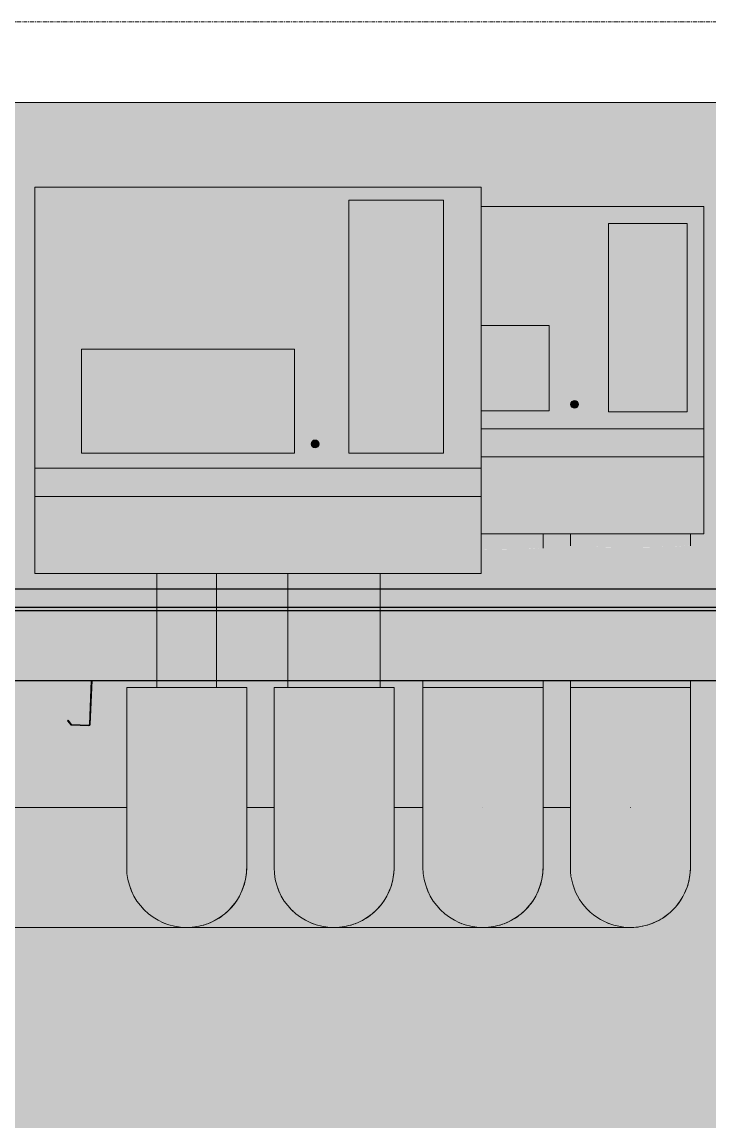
# Model space of a CAD drawing. Header units: inches. Extents: x -54880 to -186, y -265 to 853.
# Drawn here: x -19098.8 to -19007.2, y 105.5 to 252 of the extents above; entities that cross this region are included whole.
import ezdxf

# ---------------------------------------------------------------- set-up
doc = ezdxf.new("R2010")
doc.units = ezdxf.units.IN
doc.header["$MEASUREMENT"] = 0
doc.linetypes.add('Grid Line 1_2_', pattern=[0.875, 0.5, -0.125, 0.125, -0.125])
for name, color, linetype, lineweight in [('A-CLNG', 13, 'Continuous', 9), ('A-FLOR-LEVL', 51, 'Continuous', 9), ('A-ROOF', 132, 'Continuous', 9), ('I-WALL', 2, 'Continuous', 9), ('L-SITE-WALL', 31, 'Continuous', 9), ('M-EQPM', 50, 'Continuous', 9), ('M-HVAC-DUCT', 70, 'Continuous', 9), ('M-HVAC-DUCT-ANNO', 70, 'Continuous', 9), ('S-BEAM', 12, 'Continuous', 9)]:
    doc.layers.add(name, color=color, linetype=linetype, lineweight=lineweight)

# ---------------------------------------------------------------- blocks, each defined once
blk = doc.blocks.new('Girt_Z - 8_D-V222-Section 7')
at = {"layer": 'S-BEAM'}
h = blk.add_hatch(color=256, dxfattribs=at)
h.paths.add_polyline_path([(22432.66, 158.16), (22432.67, 158.27), (22430.35, 158.37), (22429.93, 158.92), (22429.84, 158.86), (22430.3, 158.26)], flags=0)
h.paths.add_polyline_path([(22432.86, 158.34), (22433.02, 164.2), (22432.99, 164.2), (22432.75, 158.35)], flags=0)
for p, q in [((22432.99, 164.2), (22432.75, 158.35)), ((22432.86, 158.34), (22433.1, 164.2)), ((22429.93, 158.92), (22429.84, 158.86)), ((22429.84, 158.86), (22430.3, 158.26)), ((22430.35, 158.37), (22429.93, 158.92)), ((22430.3, 158.26), (22432.66, 158.16)), ((22432.67, 158.27), (22430.35, 158.37))]:
    blk.add_line(p, q, dxfattribs=at)
for radius, start in [(0.188, 267.6141), (0.0782, 270.6564)]:
    blk.add_arc((22432.67, 158.35), radius, start, 357.6141, dxfattribs=at)
blk = doc.blocks.new('Carrier_48TC_Standard_Efficiency_Gas_Heat_Electric_Cooling_Packaged_Rooftop_Unit_3_to_15_nominal_tons - 7_5 ton 48TC__08-873531-Section 7')
at = {"layer": 'M-EQPM'}
h = blk.add_hatch(color=256, dxfattribs=at)
h.paths.add_polyline_path([(22425.47, 188.75), (22484.97, 188.75), (22484.97, 230), (22425.47, 230), (22425.47, 207.67)], flags=0)
h.paths.add_polyline_path([(22467.34, 194.5), (22467.34, 228.25), (22479.97, 228.25), (22479.97, 194.5), (22472.36, 194.5)], flags=0)
h.paths.add_polyline_path([(22448.15, 194.5), (22431.72, 194.5), (22431.72, 208.38), (22460.09, 208.38), (22460.09, 194.5), (22452.99, 194.5)], flags=0)
h.paths.add_polyline_path([(22462.71, 195.25), (22462.39, 195.49), (22462.32, 195.75), (22462.71, 196.26), (22463.05, 196.2), (22463.3, 196.01), (22463.37, 195.75), (22463.3, 195.49), (22463.1, 195.3)], flags=0)
for points in [[(22472.36, 194.5), (22479.97, 194.5), (22479.97, 228.25), (22467.34, 228.25), (22467.34, 194.5)], [(22431.72, 194.5), (22460.09, 194.5), (22460.09, 208.38), (22431.72, 208.38), (22431.72, 207.67)], [(22462.71, 195.25), (22463.1, 195.3), (22463.3, 195.49), (22463.37, 195.75), (22463.3, 196.01), (22462.98, 196.26), (22462.58, 196.2), (22462.32, 195.75), (22462.39, 195.49)], [(22452.99, 178.5), (22484.97, 178.5), (22484.97, 192.5), (22425.47, 192.5), (22425.47, 178.5), (22443.31, 178.5)]]:
    blk.add_hatch(color=256, dxfattribs=at).paths.add_polyline_path(points, flags=0)
for p, q in [((22425.47, 230), (22484.97, 230)), ((22425.47, 188.75), (22425.47, 230)), ((22484.97, 230), (22484.97, 188.75)), ((22479.97, 228.25), (22467.34, 228.25)), ((22467.34, 228.25), (22467.34, 194.5)), ((22479.97, 194.5), (22479.97, 228.25)), ((22460.09, 208.38), (22431.72, 208.38)), ((22431.72, 208.38), (22431.72, 194.5)), ((22460.09, 194.5), (22460.09, 208.38)), ((22431.72, 194.5), (22460.09, 194.5)), ((22467.34, 194.5), (22479.97, 194.5)), ((22425.47, 192.5), (22484.97, 192.5)), ((22425.47, 178.5), (22425.47, 192.5)), ((22484.97, 192.5), (22484.97, 178.5)), ((22484.97, 188.75), (22425.47, 188.75)), ((22484.97, 178.5), (22425.47, 178.5))]:
    blk.add_line(p, q, dxfattribs=at)
for start, end in [(0, 180), (180, 0)]:
    blk.add_arc((22462.84, 195.75), 0.523, start, end, dxfattribs=at)
blk = doc.blocks.new('Carrier_48TC_Standard_Efficiency_Gas_Heat_Electric_Cooling_Packaged_Rooftop_Unit_3_to_15_nominal_tons - 5 ton 48TC__06-873527-Section 7')
at = {"layer": 'M-EQPM'}
h = blk.add_hatch(color=256, dxfattribs=at)
h.paths.add_polyline_path([(22484.97, 194.03), (22514.68, 194.03), (22514.68, 227.4), (22484.97, 227.4), (22484.97, 211.53), (22494.05, 211.53), (22494.05, 200.15), (22484.97, 200.15), (22484.97, 198.3)], flags=0)
h.paths.add_polyline_path([(22511.09, 200.03), (22501.93, 200.03), (22501.93, 225.15), (22512.43, 225.15), (22512.43, 200.03)], flags=0)
h.paths.add_polyline_path([(22497.29, 200.52), (22497.06, 200.65), (22496.92, 200.89), (22496.97, 201.29), (22497.29, 201.53), (22497.63, 201.48), (22497.88, 201.29), (22497.88, 200.82), (22497.69, 200.57)], flags=0)
for points in [[(22511.09, 200.03), (22512.43, 200.03), (22512.43, 225.15), (22501.93, 225.15), (22501.93, 200.03)], [(22491.73, 200.15), (22494.05, 200.15), (22494.05, 211.53), (22484.97, 211.53), (22484.97, 200.15), (22486.89, 200.15)], [(22497.29, 200.52), (22497.69, 200.57), (22497.93, 200.89), (22497.88, 201.29), (22497.56, 201.53), (22497.17, 201.48), (22496.97, 201.29), (22496.92, 200.89), (22497.06, 200.65)], [(22484.97, 183.78), (22514.68, 183.78), (22514.68, 197.78), (22484.97, 197.78), (22484.97, 184.23)]]:
    blk.add_hatch(color=256, dxfattribs=at).paths.add_polyline_path(points, flags=0)
for p, q in [((22484.97, 227.4), (22514.68, 227.4)), ((22514.68, 227.4), (22514.68, 194.03)), ((22512.43, 225.15), (22501.93, 225.15)), ((22501.93, 225.15), (22501.93, 200.03)), ((22512.43, 200.03), (22512.43, 225.15)), ((22494.05, 211.53), (22484.97, 211.53)), ((22494.05, 200.15), (22494.05, 211.53)), ((22484.97, 200.15), (22494.05, 200.15)), ((22501.93, 200.03), (22512.43, 200.03)), ((22484.97, 197.78), (22514.68, 197.78)), ((22514.68, 197.78), (22514.68, 183.78)), ((22514.68, 194.03), (22484.97, 194.03)), ((22514.68, 183.78), (22484.97, 183.78))]:
    blk.add_line(p, q, dxfattribs=at)
for start, end in [(0, 180), (180, 0)]:
    blk.add_arc((22497.43, 201.03), 0.523, start, end, dxfattribs=at)
blk = doc.blocks.new('Round Elbow - 1_5 D-893277-Section 7')
at = {"layer": 'M-HVAC-DUCT'}
for points in [[(22495.07, 139.29), (22496.87, 139.29), (22496.87, 147.29), (22493.22, 147.24), (22493.22, 139.29), (22494.72, 139.29)], [(22503.02, 131.29), (22503.82, 131.36), (22501.74, 131.96), (22501.39, 132.08), (22499.6, 133.31), (22498.46, 134.54), (22497.65, 135.85), (22497.07, 137.51), (22496.87, 139.29), (22493.22, 139.29), (22492.98, 137.36), (22492.3, 135.57), (22490.93, 133.74), (22489.48, 132.56), (22488.05, 131.81), (22486.18, 131.34), (22502.7, 131.29)]]:
    blk.add_hatch(color=256, dxfattribs=at).paths.add_polyline_path(points, flags=0)
at = {"layer": 'M-HVAC-DUCT', "flags": 128}
for points in [[(22493.22, 147.29), (22493.61, 147.29), (22494.42, 147.29), (22495.2, 147.29), (22495.96, 147.29), (22496.69, 147.29), (22496.87, 147.29)], [(22504.83, 147.29), (22504.86, 147.29), (22504.87, 147.29)], [(22512.87, 139.29), (22512.86, 138.97), (22512.84, 138.65), (22512.81, 138.33), (22512.76, 138.01), (22512.71, 137.7), (22512.64, 137.38)], [(22512.63, 137.36), (22512.55, 137.08), (22512.46, 136.77), (22512.35, 136.47), (22512.23, 136.17), (22512.1, 135.88), (22511.96, 135.59), (22511.81, 135.31), (22511.64, 135.04), (22511.47, 134.77), (22511.28, 134.51), (22511.09, 134.26), (22510.88, 134.01), (22510.66, 133.77), (22510.44, 133.55), (22510.21, 133.33), (22509.96, 133.12), (22509.71, 132.92), (22509.45, 132.73), (22509.19, 132.55), (22508.92, 132.39), (22508.64, 132.23), (22508.35, 132.09), (22508.06, 131.95), (22507.76, 131.83), (22507.46, 131.72), (22507.16, 131.62), (22506.85, 131.54), (22506.54, 131.46), (22506.23, 131.4), (22505.91, 131.35), (22505.59, 131.32), (22505.27, 131.3), (22504.95, 131.29), (22504.87, 131.29)], [(22504.87, 131.29), (22504.85, 131.29), (22504.79, 131.29), (22504.69, 131.29), (22504.56, 131.29), (22504.39, 131.29), (22504.18, 131.29), (22503.93, 131.29), (22503.65, 131.29), (22503.33, 131.29), (22502.97, 131.29), (22502.58, 131.29), (22502.15, 131.29), (22501.69, 131.29), (22501.2, 131.29), (22500.67, 131.29), (22500.12, 131.29), (22499.53, 131.29), (22498.91, 131.29), (22498.26, 131.29), (22497.59, 131.29), (22496.88, 131.29), (22496.16, 131.29), (22495.4, 131.29), (22494.63, 131.29), (22493.83, 131.29), (22493.01, 131.29), (22492.18, 131.29), (22491.32, 131.29), (22490.45, 131.29), (22489.56, 131.29), (22488.66, 131.29), (22487.75, 131.29), (22486.82, 131.29), (22485.89, 131.29), (22484.97, 131.29)]]:
    blk.add_lwpolyline(points, dxfattribs=at)
blk = doc.blocks.new('Round Elbow - 1_5 D-V227-Section 7')
at = {"layer": 'M-HVAC-DUCT'}
for points in [[(22475.07, 139.29), (22477.22, 139.29), (22477.2, 147.29), (22473.36, 147.22), (22473.36, 139.29), (22474.52, 139.29)], [(22484.25, 131.29), (22484.17, 131.36), (22482.04, 131.97), (22481.75, 132.08), (22479.95, 133.31), (22478.81, 134.54), (22478, 135.85), (22477.42, 137.51), (22477.2, 139.29), (22473.36, 139.29), (22473.04, 137.13), (22472.36, 135.44), (22471.08, 133.74), (22469.63, 132.56), (22468.2, 131.81), (22466.33, 131.34), (22484.19, 131.29)]]:
    blk.add_hatch(color=256, dxfattribs=at).paths.add_polyline_path(points, flags=0)
at = {"layer": 'M-HVAC-DUCT', "flags": 128}
for points in [[(22473.36, 147.29), (22473.97, 147.29), (22474.77, 147.29), (22475.55, 147.29), (22476.31, 147.29), (22477.04, 147.29), (22477.2, 147.29)], [(22485.19, 147.29), (22485.22, 147.29), (22485.22, 147.29)], [(22493.22, 139.29), (22493.21, 138.97), (22493.19, 138.65), (22493.16, 138.33), (22493.12, 138.01), (22493.06, 137.7), (22492.99, 137.38)], [(22492.98, 137.36), (22492.91, 137.08), (22492.81, 136.77), (22492.7, 136.47), (22492.59, 136.17), (22492.46, 135.88), (22492.31, 135.59), (22492.16, 135.31), (22492, 135.04), (22491.82, 134.77), (22491.63, 134.51), (22491.44, 134.26), (22491.23, 134.01), (22491.02, 133.77), (22490.79, 133.55), (22490.56, 133.33), (22490.31, 133.12), (22490.06, 132.92), (22489.81, 132.73), (22489.54, 132.55), (22489.27, 132.39), (22488.99, 132.23), (22488.7, 132.09), (22488.41, 131.95), (22488.12, 131.83), (22487.82, 131.72), (22487.51, 131.62), (22487.2, 131.54), (22486.89, 131.46), (22486.58, 131.4), (22486.26, 131.35), (22485.94, 131.32), (22485.62, 131.3), (22485.3, 131.29), (22485.22, 131.29)], [(22485.22, 131.29), (22485.2, 131.29), (22485.14, 131.29), (22485.04, 131.29), (22484.91, 131.29), (22484.74, 131.29), (22484.53, 131.29), (22484.28, 131.29), (22484, 131.29), (22483.68, 131.29), (22483.32, 131.29), (22482.93, 131.29), (22482.51, 131.29), (22482.05, 131.29), (22481.55, 131.29), (22481.03, 131.29), (22480.47, 131.29), (22479.88, 131.29), (22479.26, 131.29), (22478.61, 131.29), (22477.94, 131.29), (22477.24, 131.29), (22476.51, 131.29), (22475.76, 131.29), (22474.98, 131.29), (22474.18, 131.29), (22473.37, 131.29), (22472.53, 131.29), (22471.67, 131.29), (22470.8, 131.29), (22469.91, 131.29), (22469.01, 131.29), (22468.1, 131.29), (22467.17, 131.29), (22466.24, 131.29), (22465.3, 131.29), (22465.12, 131.29)]]:
    blk.add_lwpolyline(points, dxfattribs=at)
blk = doc.blocks.new('Round Elbow - 1_5 D-V228-Section 7')
at = {"layer": 'M-HVAC-DUCT'}
for points in [[(22485.22, 131.29), (22485.22, 163.29), (22477.22, 163.29), (22477.22, 139.29), (22477.47, 137.36), (22478.13, 135.62), (22479.19, 134.07), (22480.23, 133.03), (22482.04, 131.97), (22483.44, 131.49)], [(22485.22, 131.29), (22487, 131.49), (22488.69, 132.08), (22490.48, 133.31), (22491.47, 134.3), (22492.44, 135.85), (22493.02, 137.51), (22493.22, 139.53), (22493.22, 163.29), (22485.22, 163.29), (22485.22, 131.52)]]:
    blk.add_hatch(color=256, dxfattribs=at).paths.add_polyline_path(points, flags=0)
for p, q in [((22477.22, 163.29), (22485.22, 163.29)), ((22485.22, 163.29), (22493.22, 163.29))]:
    blk.add_line(p, q, dxfattribs=at)
at = {"layer": 'M-HVAC-DUCT', "flags": 128}
for points in [[(22477.22, 163.29), (22477.22, 162.33), (22477.22, 161.37), (22477.22, 160.41), (22477.22, 159.46), (22477.22, 158.52), (22477.22, 157.58), (22477.22, 156.65), (22477.22, 155.74), (22477.22, 154.83), (22477.22, 153.94), (22477.22, 153.06), (22477.22, 152.2), (22477.22, 151.36), (22477.22, 150.54), (22477.22, 149.73), (22477.22, 148.95), (22477.22, 148.19), (22477.22, 147.46), (22477.22, 146.75), (22477.22, 146.07), (22477.22, 145.41), (22477.22, 144.79), (22477.22, 144.19), (22477.22, 143.63), (22477.22, 143.09), (22477.22, 142.59), (22477.22, 142.12), (22477.22, 141.68), (22477.22, 141.28), (22477.22, 140.92), (22477.22, 140.59), (22477.22, 140.29), (22477.22, 140.04), (22477.22, 139.82), (22477.22, 139.64), (22477.22, 139.49), (22477.22, 139.38), (22477.22, 139.32), (22477.22, 139.29), (22477.22, 139.29)], [(22493.22, 139.29), (22493.22, 139.31), (22493.22, 139.36), (22493.22, 139.46), (22493.22, 139.59), (22493.22, 139.76), (22493.22, 139.97), (22493.22, 140.22), (22493.22, 140.5), (22493.22, 140.82), (22493.22, 141.18), (22493.22, 141.57), (22493.22, 142), (22493.22, 142.46), (22493.22, 142.95), (22493.22, 143.48), (22493.22, 144.04), (22493.22, 144.62), (22493.22, 145.24), (22493.22, 145.89), (22493.22, 146.56), (22493.22, 147.27), (22493.22, 147.99), (22493.22, 148.75), (22493.22, 149.52), (22493.22, 150.32), (22493.22, 151.14), (22493.22, 151.97), (22493.22, 152.83), (22493.22, 153.7), (22493.22, 154.59), (22493.22, 155.49), (22493.22, 156.4), (22493.22, 157.33), (22493.22, 158.26), (22493.22, 159.21), (22493.22, 160.16), (22493.22, 161.11), (22493.22, 162.07), (22493.22, 163.03), (22493.22, 163.29)]]:
    blk.add_lwpolyline(points, dxfattribs=at)
at = {"layer": 'M-HVAC-DUCT'}
for start, end in [(180, 270), (270, 0)]:
    blk.add_arc((22485.22, 139.29), 8, start, end, dxfattribs=at)
blk = doc.blocks.new('Round Elbow - 1_5 D-V229-Section 7')
at = {"layer": 'M-HVAC-DUCT'}
for points in [[(22504.87, 131.29), (22504.87, 163.29), (22496.87, 163.29), (22496.87, 139.29), (22497.12, 137.36), (22497.78, 135.62), (22498.84, 134.07), (22499.88, 133.03), (22501.41, 132.07), (22503.09, 131.49)], [(22504.87, 131.29), (22506.65, 131.49), (22508.34, 132.08), (22510.13, 133.31), (22511.12, 134.3), (22512.09, 135.85), (22512.66, 137.51), (22512.87, 139.53), (22512.87, 163.29), (22504.87, 163.29), (22504.87, 131.52)]]:
    blk.add_hatch(color=256, dxfattribs=at).paths.add_polyline_path(points, flags=0)
for p, q in [((22496.87, 163.29), (22504.87, 163.29)), ((22504.87, 163.29), (22512.87, 163.29))]:
    blk.add_line(p, q, dxfattribs=at)
at = {"layer": 'M-HVAC-DUCT', "flags": 128}
for points in [[(22496.87, 163.29), (22496.87, 162.33), (22496.87, 161.37), (22496.87, 160.41), (22496.87, 159.46), (22496.87, 158.52), (22496.87, 157.58), (22496.87, 156.65), (22496.87, 155.74), (22496.87, 154.83), (22496.87, 153.94), (22496.87, 153.06), (22496.87, 152.2), (22496.87, 151.36), (22496.87, 150.54), (22496.87, 149.73), (22496.87, 148.95), (22496.87, 148.19), (22496.87, 147.46), (22496.87, 146.75), (22496.87, 146.07), (22496.87, 145.41), (22496.87, 144.79), (22496.87, 144.19), (22496.87, 143.63), (22496.87, 143.09), (22496.87, 142.59), (22496.87, 142.12), (22496.87, 141.68), (22496.87, 141.28), (22496.87, 140.92), (22496.87, 140.59), (22496.87, 140.29), (22496.87, 140.04), (22496.87, 139.82), (22496.87, 139.64), (22496.87, 139.49), (22496.87, 139.38), (22496.87, 139.32), (22496.87, 139.29), (22496.87, 139.29)], [(22512.87, 139.29), (22512.87, 139.31), (22512.87, 139.36), (22512.87, 139.46), (22512.87, 139.59), (22512.87, 139.76), (22512.87, 139.97), (22512.87, 140.22), (22512.87, 140.5), (22512.87, 140.82), (22512.87, 141.18), (22512.87, 141.57), (22512.87, 142), (22512.87, 142.46), (22512.87, 142.95), (22512.87, 143.48), (22512.87, 144.04), (22512.87, 144.62), (22512.87, 145.24), (22512.87, 145.89), (22512.87, 146.56), (22512.87, 147.27), (22512.87, 147.99), (22512.87, 148.75), (22512.87, 149.52), (22512.87, 150.32), (22512.87, 151.14), (22512.87, 151.97), (22512.87, 152.83), (22512.87, 153.7), (22512.87, 154.59), (22512.87, 155.49), (22512.87, 156.4), (22512.87, 157.33), (22512.87, 158.26), (22512.87, 159.21), (22512.87, 160.16), (22512.87, 161.11), (22512.87, 162.07), (22512.87, 163.03), (22512.87, 163.29)]]:
    blk.add_lwpolyline(points, dxfattribs=at)
at = {"layer": 'M-HVAC-DUCT'}
for start, end in [(180, 244.2857), (321.4286, 0), (270, 321.1627), (244.4081, 270)]:
    blk.add_arc((22504.87, 139.29), 8, start, end, dxfattribs=at)
blk = doc.blocks.new('Round Elbow - 1_5 D-V230-Section 7')
at = {"layer": 'M-HVAC-DUCT'}
for points in [[(22456.35, 139.29), (22457.36, 139.29), (22457.36, 147.29), (22453.72, 147.24), (22453.72, 139.29), (22455.57, 139.29)], [(22462.43, 131.29), (22464.32, 131.36), (22462.24, 131.96), (22461.89, 132.08), (22460.1, 133.31), (22458.96, 134.54), (22458.14, 135.85), (22457.57, 137.51), (22457.36, 139.29), (22453.72, 139.29), (22453.48, 137.36), (22452.8, 135.57), (22451.43, 133.74), (22449.98, 132.56), (22448.55, 131.81), (22446.68, 131.34), (22461.55, 131.29)]]:
    blk.add_hatch(color=256, dxfattribs=at).paths.add_polyline_path(points, flags=0)
at = {"layer": 'M-HVAC-DUCT', "flags": 128}
for points in [[(22453.72, 147.29), (22454.11, 147.29), (22454.92, 147.29), (22455.7, 147.29), (22456.46, 147.29), (22457.19, 147.29), (22457.36, 147.29)], [(22473.36, 139.29), (22473.36, 138.97), (22473.34, 138.65), (22473.31, 138.33), (22473.26, 138.01), (22473.21, 137.7), (22473.14, 137.38)], [(22473.13, 137.36), (22473.05, 137.08), (22472.96, 136.77), (22472.85, 136.47), (22472.73, 136.17), (22472.6, 135.88), (22472.46, 135.59), (22472.31, 135.31), (22472.14, 135.04), (22471.97, 134.77), (22471.78, 134.51), (22471.59, 134.26), (22471.38, 134.01), (22471.16, 133.77), (22470.94, 133.55), (22470.7, 133.33), (22470.46, 133.12), (22470.21, 132.92), (22469.95, 132.73), (22469.69, 132.55), (22469.41, 132.39), (22469.14, 132.23), (22468.85, 132.09), (22468.56, 131.95), (22468.26, 131.83), (22467.96, 131.72), (22467.66, 131.62), (22467.35, 131.54), (22467.04, 131.46), (22466.72, 131.4), (22466.41, 131.35), (22466.09, 131.32), (22465.77, 131.3), (22465.45, 131.29), (22465.36, 131.29)], [(22465.35, 131.29), (22465.29, 131.29), (22465.19, 131.29), (22465.06, 131.29), (22464.89, 131.29), (22464.68, 131.29), (22464.43, 131.29), (22464.15, 131.29), (22463.83, 131.29), (22463.47, 131.29), (22463.08, 131.29), (22462.65, 131.29), (22462.19, 131.29), (22461.7, 131.29), (22461.17, 131.29), (22460.61, 131.29), (22460.03, 131.29), (22459.41, 131.29), (22458.76, 131.29), (22458.09, 131.29), (22457.38, 131.29), (22456.66, 131.29), (22455.9, 131.29), (22455.13, 131.29), (22454.33, 131.29), (22453.51, 131.29), (22452.68, 131.29), (22451.82, 131.29), (22450.95, 131.29), (22450.06, 131.29), (22449.16, 131.29), (22448.25, 131.29), (22447.32, 131.29), (22446.39, 131.29), (22445.47, 131.29)]]:
    blk.add_lwpolyline(points, dxfattribs=at)
blk = doc.blocks.new('Round Elbow - 1_5 D-V231-Section 7')
at = {"layer": 'M-HVAC-DUCT'}
for points in [[(22437.47, 139.29), (22437.72, 139.29), (22437.72, 147.29), (22421.72, 147.29), (22421.72, 139.29), (22437.29, 139.29)], [(22444.69, 131.29), (22444.67, 131.36), (22442.59, 131.96), (22442.25, 132.08), (22440.45, 133.31), (22439.31, 134.54), (22438.47, 135.93), (22437.92, 137.51), (22437.72, 139.29), (22421.72, 139.29), (22421.72, 131.29), (22443.94, 131.29)]]:
    blk.add_hatch(color=256, dxfattribs=at).paths.add_polyline_path(points, flags=0)
for p, q in [((22421.72, 139.29), (22421.72, 147.29)), ((22421.72, 131.29), (22421.72, 139.29))]:
    blk.add_line(p, q, dxfattribs=at)
at = {"layer": 'M-HVAC-DUCT', "flags": 128}
for points in [[(22421.72, 147.29), (22422.68, 147.29), (22423.63, 147.29), (22424.59, 147.29), (22425.54, 147.29), (22426.48, 147.29), (22427.42, 147.29), (22428.35, 147.29), (22429.27, 147.29), (22430.17, 147.29), (22431.06, 147.29), (22431.94, 147.29), (22432.8, 147.29), (22433.64, 147.29), (22434.47, 147.29), (22435.27, 147.29), (22436.05, 147.29), (22436.81, 147.29), (22437.54, 147.29), (22437.72, 147.29)], [(22453.72, 139.29), (22453.71, 138.97), (22453.69, 138.65), (22453.66, 138.33), (22453.61, 138.01), (22453.56, 137.7), (22453.49, 137.38)], [(22453.48, 137.36), (22453.41, 137.08), (22453.31, 136.77), (22453.2, 136.47), (22453.09, 136.17), (22452.95, 135.88), (22452.81, 135.59), (22452.66, 135.31), (22452.49, 135.04), (22452.32, 134.77), (22452.13, 134.51), (22451.94, 134.26), (22451.73, 134.01), (22451.52, 133.77), (22451.29, 133.55), (22451.06, 133.33), (22450.81, 133.12), (22450.56, 132.92), (22450.3, 132.73), (22450.04, 132.55), (22449.77, 132.39), (22449.49, 132.23), (22449.2, 132.09), (22448.91, 131.95), (22448.62, 131.83), (22448.32, 131.72), (22448.01, 131.62), (22447.7, 131.54), (22447.39, 131.46), (22447.08, 131.4), (22446.76, 131.35), (22446.44, 131.32), (22446.12, 131.3), (22445.8, 131.29), (22445.72, 131.29)], [(22445.7, 131.29), (22445.64, 131.29), (22445.54, 131.29), (22445.41, 131.29), (22445.24, 131.29), (22445.03, 131.29), (22444.78, 131.29), (22444.5, 131.29), (22444.18, 131.29), (22443.82, 131.29), (22443.43, 131.29), (22443, 131.29), (22442.54, 131.29), (22442.05, 131.29), (22441.52, 131.29), (22440.97, 131.29), (22440.38, 131.29), (22439.76, 131.29), (22439.11, 131.29), (22438.44, 131.29), (22437.74, 131.29), (22437.01, 131.29), (22436.26, 131.29), (22435.48, 131.29), (22434.68, 131.29), (22433.87, 131.29), (22433.03, 131.29), (22432.17, 131.29), (22431.3, 131.29), (22430.41, 131.29), (22429.51, 131.29), (22428.6, 131.29), (22427.67, 131.29), (22426.74, 131.29), (22425.8, 131.29), (22424.85, 131.29), (22423.89, 131.29), (22422.94, 131.29), (22421.98, 131.29), (22421.72, 131.29)]]:
    blk.add_lwpolyline(points, dxfattribs=at)

msp = doc.modelspace()

# ---------------------------------------------------------------- hatches: boundary and pattern name
at = {"layer": 'A-CLNG'}
msp.add_hatch(color=256, dxfattribs=at).paths.add_polyline_path([(-19398.79, 164.2), (-18735.87, 164.2), (-18735.87, 173.96), (-20622.37, 173.96), (-20622.37, 164.2), (-19408.47, 164.2)], flags=0)
at = {"layer": 'A-ROOF', "lineweight": 5}
h = msp.add_hatch(color=256, dxfattribs=at)
h.paths.add_polyline_path([(-19175.49, 183.4), (-19175.6, 183.53), (-19175.52, 183.4), (-19175.51, 183.4)], flags=0)
h.paths.add_polyline_path([(-19183.49, 183.4), (-19183.38, 183.4), (-19183.47, 183.49), (-19183.49, 183.4)], flags=0)
h.paths.add_polyline_path([(-20633.49, 176.41), (-19080.82, 176.41), (-19080.85, 178.5), (-19097.08, 178.5), (-19097.08, 186.99), (-19151.18, 186.99), (-19151.18, 186.25), (-19170.54, 186.2), (-19170.57, 180.84), (-19171.63, 180.78), (-19174.44, 180.84), (-19174.44, 186.25), (-19175.49, 186.17), (-19175.52, 181.01), (-19176.07, 180.55), (-19176.14, 180.63), (-19176.14, 183.48), (-19182.85, 183.48), (-19182.92, 180.55), (-19183.49, 181.08), (-19183.49, 186.25), (-19185.87, 186.25), (-19185.87, 178.41), (-19186.12, 178.41), (-19186.12, 186.25), (-20401.12, 186.32), (-20401.12, 187.53), (-20633.49, 187.53)], flags=0)
h.paths.add_polyline_path([(-18735.87, 176.41), (-18735.87, 186.99), (-18788.68, 186.91), (-18788.68, 183.08), (-18788.77, 183.08), (-18788.77, 181.29), (-18789, 181.19), (-18790.8, 181.01), (-18795.06, 180.85), (-18800.77, 180.79), (-18807.68, 180.88), (-18811.86, 181.1), (-18812.77, 181.29), (-18812.77, 183.08), (-18821.39, 183.08), (-18821.39, 180.75), (-18821.62, 180.66), (-18823.41, 180.48), (-18827.47, 180.32), (-18833.39, 180.25), (-18840.05, 180.34), (-18844.47, 180.56), (-18845.39, 180.75), (-18845.39, 183.08), (-18852.06, 183.08), (-18852.06, 186.99), (-18900.06, 186.99), (-18900.06, 185.01), (-18895.3, 185.01), (-18895.3, 181), (-18895.51, 180.9), (-18897.17, 180.71), (-18900.3, 180.56), (-18906.87, 180.43), (-18914.62, 180.46), (-18920.02, 180.63), (-18922.75, 180.85), (-18923.3, 181), (-18923.3, 183.08), (-18929.49, 182.99), (-18929.56, 180.8), (-18929.81, 180.72), (-18931.52, 180.54), (-18936.01, 180.35), (-18943.67, 180.26), (-18951.43, 180.36), (-18955.75, 180.56), (-18957.41, 180.8), (-18957.49, 180.84), (-18957.5, 183.08), (-18963.43, 183.08), (-18963.43, 186.99), (-18977.54, 186.99), (-18977.56, 186.87), (-18978.63, 186.81), (-18981.44, 186.87), (-18981.44, 186.99), (-19007.87, 186.99), (-19007.87, 183.78), (-19009.68, 183.78), (-19009.68, 182.29), (-19009.88, 182.22), (-19011.45, 182.08), (-19015.9, 181.97), (-19021.15, 181.99), (-19024.89, 182.15), (-19025.68, 182.29), (-19025.68, 183.78), (-19029.33, 183.78), (-19029.33, 181.97), (-19029.53, 181.89), (-19031.07, 181.76), (-19035.66, 181.64), (-19037.58, 181.63), (-19037.58, 178.5), (-19051.04, 178.5), (-19051.04, 176.41), (-18759.68, 176.41)], flags=0)
h.paths.add_polyline_path([(-19067.33, 176.41), (-19063.33, 176.41), (-19063.33, 178.5), (-19072.84, 178.5), (-19072.84, 176.41), (-19069.55, 176.41)], flags=0)
at = {"layer": 'A-ROOF'}
msp.add_hatch(color=256, dxfattribs=at).paths.add_polyline_path([(-18735.87, 173.54), (-18735.87, 176.41), (-20633.49, 176.41), (-20633.49, 173.54), (-18759.68, 173.54)], flags=0)
at = {"layer": 'I-WALL'}
h = msp.add_hatch(color=256, dxfattribs=at)
h.paths.add_polyline_path([(-18798.42, 0), (-18741.24, 0), (-18741.18, 151.86), (-18739.7, 151.86), (-18739.49, 153.07), (-18788.77, 155.13), (-18788.73, 153.62), (-18787.18, 153.56), (-18786.72, 152.96), (-18786.86, 152.96), (-18787.24, 153.45), (-18788.77, 153.45), (-18788.77, 130.79), (-18789.03, 128.36), (-18789.85, 125.88), (-18790.9, 123.99), (-18792.52, 122.11), (-18794.11, 120.81), (-18796.18, 119.7), (-18798.43, 119.02), (-18800.77, 118.79), (-18803.26, 119.06), (-18805.7, 119.88), (-18807.44, 120.81), (-18809.46, 122.55), (-18810.9, 124.4), (-18811.89, 126.3), (-18812.58, 128.8), (-18812.77, 131.01), (-18812.77, 156.13), (-18821.39, 156.48), (-18821.39, 127.38), (-18821.64, 124.95), (-18822.47, 122.47), (-18823.52, 120.58), (-18825.13, 118.7), (-18826.72, 117.4), (-18828.8, 116.29), (-18831.05, 115.61), (-18833.39, 115.38), (-18835.73, 115.61), (-18838.31, 116.47), (-18840.06, 117.4), (-18841.99, 119.03), (-18843.52, 120.99), (-18844.51, 122.88), (-18845.19, 125.39), (-18845.39, 127.98), (-18845.39, 157.48), (-18895.3, 159.56), (-18895.31, 124.68), (-18895.54, 122.24), (-18896.45, 119.34), (-18897.39, 117.45), (-18898.95, 115.39), (-18900.94, 113.6), (-18903.43, 112.15), (-18905.47, 111.36), (-18908, 110.88), (-18910.59, 110.88), (-18913.31, 111.43), (-18915.89, 112.51), (-18916.61, 112.92), (-18918.32, 114.12), (-18920.06, 115.88), (-18921.61, 118.22), (-18922.56, 120.46), (-18923.1, 122.53), (-18923.3, 125.74), (-18923.3, 160.73), (-18929.49, 160.99), (-18929.51, 145.23), (-18929.73, 142.8), (-18930.65, 139.9), (-18931.59, 138.01), (-18933.15, 135.95), (-18935.14, 134.16), (-18937.62, 132.7), (-18939.66, 131.91), (-18942.2, 131.44), (-18944.87, 131.45), (-18947.51, 131.74), (-18949.16, 132.23), (-18950.84, 132.94), (-18953.27, 134.45), (-18954.57, 135.57), (-18955.58, 136.67), (-18956.09, 137.36), (-18957.61, 140.08), (-18958.48, 142.61), (-18958.65, 144.4), (-18958.79, 145.38), (-18958.4, 148.4), (-18957.88, 150.13), (-18957.49, 151.33), (-18957.49, 162.16), (-18973.29, 162.81), (-18973.29, 162.66), (-18978.43, 162.64), (-18978.78, 162.47), (-18979.03, 162.16), (-18979.12, 161.77), (-18979.09, 153.89), (-18978.86, 153.5), (-18978.43, 153.26), (-18977.56, 153.24), (-18973.29, 153.24), (-18973.29, 141.5), (-18976.49, 141.5), (-18976.49, 0), (-18953.35, 0)], flags=0)
h.paths.add_polyline_path([(-18982.49, 0), (-18982.49, 141.5), (-18985.69, 141.5), (-18985.69, 153.24), (-18980.53, 153.27), (-18980.13, 153.5), (-18979.9, 153.89), (-18979.87, 154.12), (-18979.89, 161.97), (-18980.06, 162.33), (-18980.37, 162.57), (-18980.76, 162.66), (-18985.69, 162.66), (-18985.69, 163.33), (-19006.53, 164.2), (-19009.68, 164.2), (-19009.68, 139.29), (-19009.92, 137.36), (-19010.6, 135.57), (-19011.97, 133.74), (-19013.42, 132.56), (-19014.84, 131.81), (-19016.72, 131.34), (-19151.18, 131.27), (-19151.18, 98.45), (-19153.09, 98.45), (-19153.09, 93), (-18992.13, 93), (-18992.13, 0)], flags=0)
h.paths.add_polyline_path([(-19045.61, 147.29), (-19045.33, 147.29), (-19045.33, 164.2), (-19051.04, 164.2), (-19051.04, 163.29), (-19049.18, 163.29), (-19049.18, 147.29), (-19047.08, 147.29)], flags=0)
h.paths.add_polyline_path([(-19025.87, 147.29), (-19025.68, 147.29), (-19025.68, 164.2), (-19029.33, 164.2), (-19029.33, 147.29), (-19025.96, 147.29)], flags=0)
h.paths.add_polyline_path([(-19068.16, 147.29), (-19065.18, 147.29), (-19065.18, 163.29), (-19063.33, 163.29), (-19063.33, 164.2), (-19072.84, 164.2), (-19072.82, 163.29), (-19068.83, 163.29), (-19068.83, 147.29), (-19068.21, 147.29)], flags=0)
h.paths.add_polyline_path([(-19085.11, 147.29), (-19084.83, 147.29), (-19084.83, 163.29), (-19080.82, 163.29), (-19080.84, 164.2), (-19089.45, 164.2), (-19089.69, 158.34), (-19089.8, 158.35), (-19089.55, 164.2), (-19149.5, 164.2), (-19149.64, 160.84), (-19149.75, 160.85), (-19149.64, 164.2), (-19151.18, 164.2), (-19151.18, 160.83), (-19149.82, 160.77), (-19149.83, 160.66), (-19151.18, 160.66), (-19151.18, 147.29), (-19086.58, 147.29)], flags=0)
h.paths.add_polyline_path([(-18850.09, 148.17), (-18852.46, 148.27), (-18852.92, 148.87), (-18852.78, 148.87), (-18852.4, 148.38), (-18850.08, 148.28)], flags=0)
h.paths.add_polyline_path([(-18849.9, 148.35), (-18850.01, 148.36), (-18849.69, 155.98), (-18849.58, 155.97), (-18849.77, 151.42)], flags=0)
h.paths.add_polyline_path([(-18969.99, 153.17), (-18972.35, 153.27), (-18972.81, 153.86), (-18972.67, 153.86), (-18972.3, 153.37), (-18969.98, 153.28)], flags=0)
h.paths.add_polyline_path([(-18969.79, 153.35), (-18969.9, 153.35), (-18969.59, 160.97), (-18969.48, 160.97), (-18969.68, 156.11)], flags=0)
h.paths.add_polyline_path([(-18846.76, 155.4), (-18847.18, 155.95), (-18849.5, 156.05), (-18849.49, 156.16), (-18847.13, 156.06), (-18846.67, 155.46)], flags=0)
h.paths.add_polyline_path([(-19089.88, 158.16), (-19092.25, 158.26), (-19092.71, 158.86), (-19092.57, 158.86), (-19092.19, 158.37), (-19089.88, 158.27)], flags=0)
h.paths.add_polyline_path([(-18966.65, 160.39), (-18967.08, 160.95), (-18969.4, 161.04), (-18969.39, 161.15), (-18967.02, 161.05), (-18966.57, 160.46)], flags=0)
at = {"layer": 'L-SITE-WALL'}
h = msp.add_hatch(color=256, dxfattribs=at)
h.paths.add_polyline_path([(-18735.87, 159.39), (-18735.87, 162.58), (-18736.25, 162.66), (-18741.18, 162.66), (-18741.18, 164.2), (-18788.77, 164.2), (-18788.73, 161.6), (-18740.32, 159.58)], flags=0)
h.paths.add_polyline_path([(-18812.77, 162.6), (-18812.77, 164.2), (-18821.39, 164.2), (-18821.39, 162.96), (-18815.39, 162.71)], flags=0)
h.paths.add_polyline_path([(-18845.39, 163.96), (-18845.39, 164.2), (-18851.18, 164.2), (-18846.83, 164.02)], flags=0)
h.paths.add_polyline_path([(-18735.87, 186.99), (-18735.87, 241.25), (-18788.68, 241.25), (-18788.68, 186.99), (-18759.68, 186.99)], flags=0)
h.paths.add_polyline_path([(-18852.06, 186.99), (-18852.06, 241.25), (-18900.06, 241.25), (-18900.06, 186.99), (-18856.52, 186.99)], flags=0)
h.paths.add_polyline_path([(-18963.43, 186.99), (-18963.43, 241.25), (-19151.18, 241.25), (-19151.18, 186.99), (-19097.08, 186.99), (-19097.08, 230), (-19037.58, 230), (-19037.58, 227.4), (-19007.87, 227.4), (-19007.87, 186.99), (-18981.44, 186.99), (-18981.44, 240.83), (-18977.54, 240.83), (-18977.54, 186.99), (-18972.72, 186.99)], flags=0)
at = {"layer": 'M-HVAC-DUCT', "lineweight": 5}
h = msp.add_hatch(color=256, dxfattribs=at)
h.paths.add_polyline_path([(-19037.33, 163.29), (-19037.33, 164.2), (-19045.33, 164.2), (-19045.33, 163.29), (-19039.11, 163.29)], flags=0)
h.paths.add_polyline_path([(-19037.33, 181.63), (-19037.33, 183.78), (-19037.58, 183.78), (-19037.58, 181.63)], flags=0)
h = msp.add_hatch(color=256, dxfattribs=at)
h.paths.add_polyline_path([(-19029.33, 163.29), (-19029.33, 164.2), (-19037.33, 164.2), (-19037.33, 163.29), (-19029.53, 163.29)], flags=0)
h.paths.add_polyline_path([(-19037.33, 181.63), (-19031.58, 181.74), (-19029.53, 181.89), (-19029.33, 181.97), (-19029.4, 183.78), (-19037.33, 183.78)], flags=0)
h = msp.add_hatch(color=256, dxfattribs=at)
h.paths.add_polyline_path([(-19021.15, 163.29), (-19017.68, 163.29), (-19017.68, 164.2), (-19025.68, 164.2), (-19025.68, 163.29), (-19022.67, 163.29)], flags=0)
h.paths.add_polyline_path([(-19017.68, 181.96), (-19017.68, 183.78), (-19025.68, 183.78), (-19025.68, 182.29), (-19025.12, 182.17), (-19023.94, 182.08), (-19019.46, 181.97), (-19018.38, 181.96)], flags=0)
h = msp.add_hatch(color=256, dxfattribs=at)
h.paths.add_polyline_path([(-19017.68, 163.29), (-19009.68, 163.29), (-19009.68, 164.2), (-19017.68, 164.2)], flags=0)
h.paths.add_polyline_path([(-19017.68, 181.96), (-19011.92, 182.06), (-19009.88, 182.22), (-19009.68, 182.29), (-19009.75, 183.78), (-19017.68, 183.78)], flags=0)
at = {"layer": 'M-HVAC-DUCT'}
for points in [[(-19073.36, 163.29), (-19072.84, 163.29), (-19072.84, 178.5), (-19080.82, 178.5), (-19080.82, 163.29), (-19074.46, 163.29)], [(-19051.04, 163.29), (-19051.04, 178.5), (-19063.33, 178.5), (-19063.33, 163.29), (-19051.78, 163.29)]]:
    msp.add_hatch(color=256, dxfattribs=at).paths.add_polyline_path(points, flags=0)
at = {"layer": 'M-HVAC-DUCT-ANNO'}
h = msp.add_hatch(color=256, dxfattribs=at)
h.paths.add_polyline_path([(-19075.86, 131.34), (-19076.12, 131.37), (-19076.02, 131.34)], flags=0)
h.paths.add_polyline_path([(-19077.79, 131.34), (-19077.98, 131.42), (-19078.17, 131.44)], flags=0)
h = msp.add_hatch(color=256, dxfattribs=at)
h.paths.add_polyline_path([(-19056.37, 131.34), (-19056.22, 131.34), (-19056.47, 131.37), (-19056.66, 131.34)], flags=0)
h.paths.add_polyline_path([(-19058.15, 131.34), (-19058.33, 131.42), (-19058.52, 131.44)], flags=0)
h = msp.add_hatch(color=256, dxfattribs=at)
h.paths.add_polyline_path([(-19038.29, 131.34), (-19038.48, 131.42), (-19038.67, 131.44)], flags=0)
h.paths.add_polyline_path([(-19036.36, 131.34), (-19036.62, 131.37), (-19036.52, 131.34)], flags=0)
h = msp.add_hatch(color=256, dxfattribs=at)
h.paths.add_polyline_path([(-19016.72, 131.34), (-19016.97, 131.37), (-19016.87, 131.34)], flags=0)
h.paths.add_polyline_path([(-19018.64, 131.34), (-19018.83, 131.42), (-19019.02, 131.44)], flags=0)

# ---------------------------------------------------------------- linework, layer by layer
at = {"layer": 'A-CLNG', "lineweight": 25}
for p, q in [((-18735.87, 173.96), (-20622.37, 173.96)), ((-20622.37, 164.2), (-18735.87, 164.2))]:
    msp.add_line(p, q, dxfattribs=at)
at = {"layer": 'A-FLOR-LEVL', "linetype": 'Grid Line 1_2_'}
msp.add_line((-21160.95, 252), (-18295.17, 252), dxfattribs=at)
at = {"layer": 'A-ROOF', "lineweight": 25}
for p, q in [((-18735.87, 176.41), (-20633.49, 176.41)), ((-20109.31, 173.54), (-18735.87, 173.54))]:
    msp.add_line(p, q, dxfattribs=at)
at = {"layer": 'L-SITE-WALL'}
msp.add_line((-18963.43, 241.25), (-19151.18, 241.25), dxfattribs=at)
at = {"layer": 'M-HVAC-DUCT'}
for p, q in [((-19029.33, 181.85), (-19029.33, 183.78)), ((-19025.68, 183.78), (-19025.68, 182.17)), ((-19009.68, 182.17), (-19009.68, 183.78)), ((-19080.82, 178.5), (-19080.82, 163.29)), ((-19072.84, 163.29), (-19072.84, 178.5)), ((-19063.33, 178.5), (-19063.33, 163.29)), ((-19051.04, 163.29), (-19051.04, 178.5)), ((-19045.33, 164.2), (-19045.33, 163.29)), ((-19029.33, 163.29), (-19029.33, 164.2)), ((-19025.68, 164.2), (-19025.68, 163.29)), ((-19009.68, 163.29), (-19009.68, 164.2)), ((-19029.33, 163.29), (-19045.33, 163.29)), ((-19009.68, 163.29), (-19025.68, 163.29))]:
    msp.add_line(p, q, dxfattribs=at)
at = {"layer": 'M-HVAC-DUCT-ANNO'}
for centre, start, end in [((-19076.83, 139.29), 200.5552, 204.1379), ((-19076.83, 139.29), 336.0127, 339.4448), ((-19057.18, 139.29), 200.5552, 204.1379), ((-19057.18, 139.29), 335.8621, 339.4448), ((-19037.33, 139.29), 200.5552, 204.1379), ((-19037.33, 139.29), 335.8621, 339.4448), ((-19017.68, 139.29), 200.5552, 204.1379), ((-19017.68, 139.29), 335.8621, 339.4448), ((-19076.83, 139.29), 223.1414, 226.8586), ((-19076.83, 139.29), 313.1414, 316.8586), ((-19057.18, 139.29), 223.1414, 226.8586), ((-19057.18, 139.29), 313.1414, 316.8586), ((-19037.33, 139.29), 223.1414, 226.8586), ((-19037.33, 139.29), 313.1414, 316.8586), ((-19017.68, 139.29), 223.1414, 226.8586), ((-19017.68, 139.29), 313.1414, 316.8586), ((-19076.83, 139.29), 246.4115, 249.4448), ((-19076.83, 139.29), 290.5552, 293.5885), ((-19057.18, 139.29), 246.4115, 249.4448), ((-19057.18, 139.29), 290.5552, 293.5885), ((-19037.33, 139.29), 246.525, 249.4448), ((-19037.33, 139.29), 290.5552, 293.5885), ((-19017.68, 139.29), 246.4115, 249.4448), ((-19017.68, 139.29), 290.5552, 293.5885)]:
    msp.add_arc(centre, 8, start, end, dxfattribs=at)

# ---------------------------------------------------------------- block references
at = {"layer": 'M-EQPM'}
for name in ['Carrier_48TC_Standard_Efficiency_Gas_Heat_Electric_Cooling_Packaged_Rooftop_Unit_3_to_15_nominal_tons - 7_5 ton 48TC__08-873531-Section 7', 'Carrier_48TC_Standard_Efficiency_Gas_Heat_Electric_Cooling_Packaged_Rooftop_Unit_3_to_15_nominal_tons - 5 ton 48TC__06-873527-Section 7']:
    msp.add_blockref(name, (-41522.55, 0), dxfattribs=at)
at = {"layer": 'M-HVAC-DUCT'}
for name, p in [('Round Elbow - 1_5 D-V228-Section 7', (-41562.05, 0)), ('Round Elbow - 1_5 D-V228-Section 7', (-41542.4, 0)), ('Round Elbow - 1_5 D-V228-Section 7', (-41522.55, 0)), ('Round Elbow - 1_5 D-V229-Section 7', (-41522.55, 0)), ('Round Elbow - 1_5 D-V231-Section 7', (-41522.55, 0)), ('Round Elbow - 1_5 D-V230-Section 7', (-41522.55, 0)), ('Round Elbow - 1_5 D-V227-Section 7', (-41522.55, 0)), ('Round Elbow - 1_5 D-893277-Section 7', (-41522.55, 0))]:
    msp.add_blockref(name, p, dxfattribs=at)
at = {"layer": 'S-BEAM'}
msp.add_blockref('Girt_Z - 8_D-V222-Section 7', (-41522.55, 0), dxfattribs=at)

doc.saveas('drawing.dxf')
